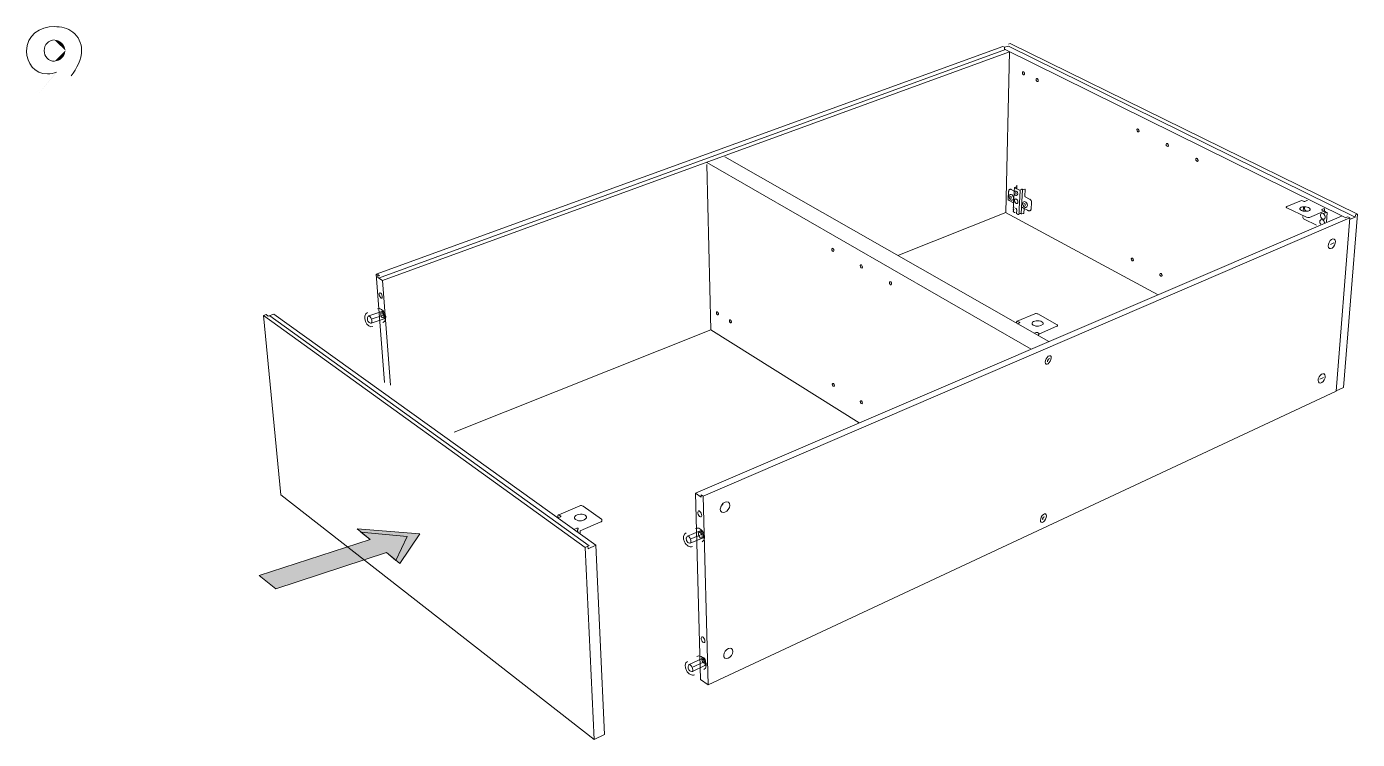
# Model space of a CAD drawing. Header units: metres. Extents: x -6.4 to 35.9, y -8.9 to 6.5.
# Drawn here: x 32.912 to 35.423, y 5.159 to 6.504 of the extents above; entities that cross this region are included whole.
import ezdxf

# ---------------------------------------------------------------- set-up
doc = ezdxf.new("R2010")
doc.units = ezdxf.units.M
doc.header["$MEASUREMENT"] = 0
doc.layers.add('PDF7_Geometry_Num_Penna__1_Num_Penna__255_Num_Penna__255_Num_Penna__255', color=255, linetype='Continuous', lineweight=18)
doc.layers.add('PDF7_Geometry_Num_Penna__7_Num_Penna__7_Num_Penna__7_Num_Penna__7', color=7, linetype='Continuous', lineweight=18)

msp = doc.modelspace()

# ---------------------------------------------------------------- hatches: boundary and pattern name
at = {"layer": 'PDF7_Geometry_Num_Penna__7_Num_Penna__7_Num_Penna__7_Num_Penna__7', "linetype": 'Continuous', "lineweight": 18}
for points in [[(32.9853, 6.4585, 0.415803), (32.965, 6.4786)], [(32.965, 6.4384, 0.415556), (32.9853, 6.4585)], [(32.9342, 6.3766), (32.9691, 6.4178), (32.9687, 6.4181)], [(33.6538, 5.5472), (33.5358, 5.5562), (33.5602, 5.5364), (33.3511, 5.468), (33.3822, 5.4433), (33.5909, 5.5116), (33.6163, 5.491)]]:
    msp.add_hatch(color=7, dxfattribs=at).paths.add_polyline_path(points)

# ---------------------------------------------------------------- linework, layer by layer
at = {"layer": 'PDF7_Geometry_Num_Penna__1_Num_Penna__255_Num_Penna__255_Num_Penna__255', "color": 255, "linetype": 'Continuous', "lineweight": 18, "flags": 128}
msp.add_lwpolyline([(33.6302, 5.5417), (33.543, 5.5503), (33.5602, 5.5364), (33.3511, 5.468), (33.3822, 5.4433), (33.5909, 5.5116), (33.6091, 5.4968)], close=True, dxfattribs=at)
at = {"layer": 'PDF7_Geometry_Num_Penna__7_Num_Penna__7_Num_Penna__7_Num_Penna__7', "color": 7, "linetype": 'Continuous', "lineweight": 18, "flags": 128}
for points in [[(33.5716, 6.0369), (34.754, 6.4663), (34.7572, 6.4647)], [(34.7667, 6.4562), (33.5838, 6.0246), (33.5749, 6.0307), (33.5746, 6.0349)], [(33.5758, 6.0289), (34.7587, 6.4604)], [(34.7571, 6.4609), (34.7572, 6.4647)], [(34.7572, 6.4647), (34.7643, 6.4671)], [(34.7572, 6.4614), (35.3999, 6.1436)], [(34.7667, 6.4562), (34.7596, 6.1531)], [(34.7643, 6.4671), (35.4188, 6.1444)], [(34.7644, 6.4709), (34.768, 6.4722)], [(35.4227, 6.15), (34.768, 6.4722)], [(34.2297, 6.2579), (34.8405, 5.9096)], [(34.8073, 5.8953), (34.1955, 6.2472)], [(34.203, 5.9316), (34.1956, 6.2435)], [(34.7779, 6.2011), (34.7762, 6.2003)], [(34.7788, 6.2016), (34.7779, 6.2011)], [(34.7802, 6.2048), (34.78, 6.2024), (34.7801, 6.2023), (34.7802, 6.2021), (34.7802, 6.2019)], [(34.7802, 6.2019), (34.78, 6.198)], [(34.7671, 6.1967), (34.7675, 6.1969), (34.7679, 6.1969), (34.7683, 6.197), (34.7687, 6.1969), (34.7691, 6.1968), (34.7696, 6.1966), (34.7755, 6.1935)], [(34.7682, 6.1837), (34.7699, 6.1822), (34.7698, 6.1794)], [(34.7712, 6.1864), (34.7715, 6.1862), (34.7718, 6.1859), (34.7721, 6.1856), (34.7724, 6.1852), (34.7727, 6.1849), (34.7729, 6.1845), (34.7731, 6.1841), (34.7734, 6.1837), (34.7736, 6.1832), (34.7737, 6.1828), (34.7739, 6.1824), (34.774, 6.1819), (34.7741, 6.1815), (34.7741, 6.181), (34.7742, 6.1806), (34.7742, 6.1801), (34.7742, 6.1801)], [(34.7799, 6.1857), (34.7796, 6.1855), (34.7793, 6.1854), (34.779, 6.1854), (34.7788, 6.1854), (34.7785, 6.1854), (34.7782, 6.1855), (34.7779, 6.1856), (34.7776, 6.1857), (34.7773, 6.1859), (34.7769, 6.1861), (34.7766, 6.1864), (34.7764, 6.1867), (34.7761, 6.187), (34.7759, 6.1874), (34.7756, 6.1878), (34.7755, 6.1882), (34.7753, 6.1886), (34.7752, 6.189), (34.7751, 6.1895), (34.7751, 6.1899), (34.7751, 6.1903), (34.7751, 6.1907), (34.7752, 6.1911), (34.7753, 6.1915), (34.7754, 6.1919), (34.7756, 6.1922), (34.7759, 6.1925), (34.7761, 6.1927), (34.7763, 6.1929), (34.7765, 6.193)], [(34.7753, 6.1917), (34.7755, 6.1935)], [(34.7755, 6.1935), (34.7758, 6.1998)], [(34.7762, 6.2003), (34.7761, 6.2002), (34.7759, 6.2001), (34.7759, 6.1999), (34.7758, 6.1998)], [(34.7823, 6.1727), (34.7822, 6.1721), (34.7821, 6.1717), (34.7819, 6.1712), (34.7818, 6.171), (34.7817, 6.1708), (34.7814, 6.1705), (34.7811, 6.1702), (34.7807, 6.1701), (34.7803, 6.17), (34.7799, 6.17), (34.7796, 6.1701), (34.7792, 6.1702), (34.7788, 6.1704), (34.7784, 6.1706), (34.7781, 6.1708), (34.7778, 6.1712), (34.7774, 6.1716), (34.7771, 6.172), (34.7768, 6.1725), (34.7765, 6.1731), (34.7762, 6.1737), (34.7762, 6.174), (34.776, 6.1743), (34.776, 6.1746), (34.7759, 6.1749), (34.7759, 6.1755), (34.7759, 6.1761)], [(34.7774, 6.1935), (34.7765, 6.193)], [(34.777, 6.1999), (34.777, 6.1998), (34.7769, 6.1997), (34.777, 6.1996), (34.7771, 6.1995)], [(34.7771, 6.1995), (34.78, 6.198)], [(34.7787, 6.1899), (34.7773, 6.1904)], [(34.7789, 6.1883), (34.7787, 6.1899)], [(34.7799, 6.1857), (34.7808, 6.1861), (34.7811, 6.1863), (34.7814, 6.1866), (34.7816, 6.1869), (34.7818, 6.1874), (34.7819, 6.1878), (34.7819, 6.1883)], [(34.78, 6.198), (34.7852, 6.1952)], [(34.7868, 6.1948), (34.7847, 6.1597)], [(34.786, 6.1952), (34.7858, 6.1951), (34.7856, 6.1951), (34.7854, 6.1952), (34.7852, 6.1952)], [(34.786, 6.1952), (34.7886, 6.1965), (34.7889, 6.1967), (34.7892, 6.1968), (34.7897, 6.1968), (34.7901, 6.1968), (34.7905, 6.1968), (34.7909, 6.1967), (34.7913, 6.1966), (34.7917, 6.1965)], [(34.7909, 6.1961), (34.7882, 6.151)], [(34.7917, 6.1965), (34.792, 6.1963)], [(34.792, 6.1963), (34.7954, 6.1968)], [(34.7954, 6.1968), (34.7963, 6.1964)], [(34.7961, 6.1827), (34.7959, 6.1829), (34.7958, 6.1832), (34.7956, 6.1835), (34.7956, 6.1837), (34.7955, 6.184), (34.7963, 6.1964)], [(34.7963, 6.1826), (34.796, 6.1827), (34.8041, 6.1785)], [(35.2895, 6.1642), (35.3176, 6.176), (35.3213, 6.1742)], [(34.7596, 6.1531), (34.5557, 6.072)], [(34.7591, 6.1534), (35.0458, 5.9985)], [(34.7732, 6.1548), (34.7732, 6.1545), (34.7733, 6.1544), (34.7735, 6.1542), (34.7737, 6.1541)], [(34.7734, 6.159), (34.7735, 6.1589), (34.7735, 6.1588), (34.7736, 6.1586), (34.7737, 6.1586), (34.7739, 6.1586), (34.774, 6.1586)], [(34.7734, 6.1584), (34.7734, 6.159)], [(34.7739, 6.1574), (34.7738, 6.1576), (34.7736, 6.1578), (34.7735, 6.158), (34.7735, 6.1581), (34.7734, 6.1583), (34.7734, 6.1584)], [(34.7736, 6.1623), (34.7736, 6.1622), (34.7737, 6.162), (34.7738, 6.162), (34.7739, 6.1619), (34.774, 6.1619), (34.7742, 6.1619)], [(34.7736, 6.1617), (34.7736, 6.1623)], [(34.7741, 6.1607), (34.774, 6.1609), (34.7739, 6.1611), (34.7738, 6.1613), (34.7737, 6.1614), (34.7736, 6.1616), (34.7736, 6.1617)], [(34.7759, 6.1529), (34.7737, 6.1541), (34.7738, 6.1553)], [(34.7741, 6.1711), (34.7738, 6.165), (34.7738, 6.1649), (34.7739, 6.1647), (34.7739, 6.1646), (34.774, 6.1644), (34.7742, 6.1642), (34.7743, 6.164)], [(34.7759, 6.1529), (34.7761, 6.1528), (34.7762, 6.1528), (34.7763, 6.1529)], [(34.7769, 6.1532), (34.7763, 6.1529)], [(34.7882, 6.151), (34.788, 6.1511), (34.7877, 6.1512), (34.7875, 6.1512), (34.7872, 6.1512), (34.7869, 6.1512), (34.7867, 6.151), (34.7841, 6.1497)], [(34.7842, 6.151), (34.7844, 6.1513), (34.7845, 6.1516), (34.7846, 6.1519), (34.7846, 6.1522)], [(34.7848, 6.1555), (34.7848, 6.1552), (34.7847, 6.1549), (34.7846, 6.1546), (34.7844, 6.1543), (34.7843, 6.1531)], [(34.7846, 6.1522), (34.7846, 6.1525), (34.7845, 6.1527), (34.7844, 6.1529), (34.7843, 6.1531)], [(34.7845, 6.1564), (34.7846, 6.1576), (34.7847, 6.1579), (34.7849, 6.1582), (34.785, 6.1585), (34.785, 6.1588)], [(34.7848, 6.1555), (34.7848, 6.1558), (34.7848, 6.156), (34.7847, 6.1562), (34.7845, 6.1564)], [(34.785, 6.1588), (34.785, 6.1591), (34.7849, 6.1593), (34.7848, 6.1595), (34.7847, 6.1597)], [(34.7882, 6.151), (34.7886, 6.1508)], [(34.7886, 6.1508), (34.7888, 6.1507), (34.789, 6.1507), (34.7893, 6.1507), (34.7895, 6.1506), (34.7898, 6.1507)], [(34.7894, 6.1636), (34.7897, 6.1633), (34.7899, 6.163), (34.7902, 6.1628), (34.7904, 6.1626), (34.7907, 6.1624), (34.7909, 6.1623)], [(34.7898, 6.1507), (34.7924, 6.1511)], [(34.7909, 6.1623), (34.7942, 6.1606)], [(34.793, 6.151), (34.7929, 6.1509), (34.7928, 6.151), (34.7926, 6.151)], [(34.7941, 6.1605), (34.7936, 6.1513), (34.793, 6.151)], [(34.8006, 6.1572), (34.7942, 6.1606), (34.7941, 6.1605), (34.7941, 6.1605)], [(34.7944, 6.1702), (34.7961, 6.1687), (34.796, 6.1659)], [(34.7971, 6.1728), (34.7975, 6.1725), (34.7978, 6.1722), (34.7981, 6.1719), (34.7984, 6.1716), (34.7986, 6.1712), (34.7989, 6.1708), (34.7991, 6.1704), (34.7993, 6.17), (34.7995, 6.1696), (34.7997, 6.1691), (34.7998, 6.1687), (34.8, 6.1683), (34.8, 6.1678), (34.8001, 6.1673), (34.8001, 6.1669), (34.8002, 6.1664), (34.8002, 6.1664)], [(34.8006, 6.1572), (34.8008, 6.1571), (34.8009, 6.157), (34.8011, 6.157), (34.8012, 6.1569), (34.8014, 6.1569), (34.8018, 6.1568)], [(35.2885, 6.1631), (35.2886, 6.1634), (35.2887, 6.1636), (35.2889, 6.1638), (35.2892, 6.164), (35.2895, 6.1642)], [(35.2897, 6.1617), (35.2893, 6.1619), (35.289, 6.1622), (35.2888, 6.1624), (35.2886, 6.1626), (35.2885, 6.1629), (35.2885, 6.1631)], [(35.3218, 6.174), (35.3221, 6.1739), (35.3224, 6.1738), (35.3227, 6.1738), (35.3231, 6.1738), (35.3234, 6.1738), (35.3237, 6.1739), (35.3276, 6.1756)], [(35.3276, 6.1756), (35.3277, 6.1755), (35.3279, 6.1755), (35.328, 6.1754)], [(35.3602, 6.1602), (35.36, 6.1603), (35.3598, 6.1603)], [(35.3609, 6.1587), (35.3609, 6.1591), (35.3608, 6.1595), (35.3607, 6.1598), (35.3605, 6.16), (35.3602, 6.1602)], [(35.3609, 6.1559), (35.3607, 6.156), (35.3604, 6.1559), (35.3602, 6.1558)], [(35.3609, 6.1559), (35.3606, 6.156), (35.3609, 6.1587)], [(35.3614, 6.1547), (35.3614, 6.155), (35.3613, 6.1553), (35.3612, 6.1556), (35.3611, 6.1558), (35.3609, 6.1559)], [(35.3613, 6.1545), (35.3611, 6.1522), (35.3611, 6.1521), (35.3612, 6.152), (35.3612, 6.1519), (35.3614, 6.152), (35.3611, 6.1521)], [(35.3651, 6.1532), (35.3623, 6.1546), (35.362, 6.1547), (35.3617, 6.1546), (35.3614, 6.1545)], [(35.3651, 6.1532), (35.3648, 6.1533), (35.3645, 6.1533), (35.3642, 6.1532), (35.3614, 6.152)], [(35.3643, 6.1355), (35.3657, 6.1522)], [(35.3657, 6.1522), (35.3657, 6.1525), (35.3655, 6.1528), (35.3653, 6.153), (35.3651, 6.1532)], [(35.3927, 6.1464), (34.1739, 5.6237)], [(35.4083, 6.1429), (34.1884, 5.6182)], [(35.3603, 6.1356), (35.3605, 6.1349), (35.3607, 6.1341), (35.3608, 6.1334)], [(35.3826, 5.8164), (35.3968, 5.823), (35.4227, 6.15)], [(35.3827, 5.8162), (35.4083, 6.1429)], [(35.4044, 6.1448), (35.3999, 6.1428)], [(35.4083, 6.1429), (35.4044, 6.1448)], [(35.4079, 6.1397), (35.4188, 6.1444)], [(35.4188, 6.1444), (35.4191, 6.1484)], [(35.4191, 6.1484), (35.4227, 6.15)], [(35.3719, 6.0929), (35.3783, 6.0958)], [(33.5716, 6.0369), (33.5746, 6.0349)], [(33.5874, 5.8327), (33.5716, 6.0369)], [(33.5748, 6.0359), (33.5778, 6.0339)], [(33.5988, 5.8276), (33.5838, 6.0246)], [(33.3641, 5.9604), (33.3594, 5.9587)], [(33.3594, 5.9587), (33.9662, 5.5212)], [(33.3919, 5.6202), (33.3594, 5.9587)], [(33.3682, 5.9575), (33.3641, 5.9604)], [(33.3788, 5.9614), (33.3682, 5.9575)], [(33.9738, 5.5241), (33.3708, 5.9582)], [(34.0022, 5.1681), (33.9864, 5.5253), (33.3788, 5.9614)], [(33.5623, 5.9443), (33.587, 5.9527)], [(33.5624, 5.9519), (33.5853, 5.9597)], [(33.583, 5.9661), (33.5847, 5.9647)], [(34.203, 5.9316), (33.7191, 5.7389)], [(34.4831, 5.7563), (34.203, 5.9316)], [(34.7796, 5.9457), (34.7797, 5.9461), (34.7798, 5.9465), (34.78, 5.9469), (34.7802, 5.9473), (34.7805, 5.9476), (34.7809, 5.9479), (34.7812, 5.9481)], [(34.7796, 5.9443), (34.7796, 5.9457)], [(34.7815, 5.9432), (34.7839, 5.9442)], [(34.7839, 5.9442), (34.7843, 5.9444)], [(34.8188, 5.9267), (34.8185, 5.9268), (34.8182, 5.927), (34.8178, 5.927), (34.8174, 5.927), (34.8171, 5.9269), (34.8168, 5.9268), (34.8131, 5.9253)], [(34.8192, 5.9265), (34.8188, 5.9267)], [(34.8192, 5.9265), (34.823, 5.9244), (34.8559, 5.9384)], [(34.8572, 5.9398), (34.8571, 5.9395), (34.857, 5.9392), (34.8567, 5.9389), (34.8563, 5.9386), (34.8559, 5.9384)], [(34.8561, 5.9413), (34.8565, 5.941), (34.8568, 5.9407), (34.857, 5.9404), (34.8572, 5.9401), (34.8572, 5.9398)], [(34.8213, 5.9205), (34.8214, 5.9219)], [(34.8214, 5.9219), (34.8214, 5.9223), (34.8216, 5.9227), (34.8217, 5.9232), (34.822, 5.9235), (34.8223, 5.9239), (34.8226, 5.9242), (34.823, 5.9244)], [(34.838, 5.8734), (34.8398, 5.8766)], [(34.8398, 5.8766), (34.8418, 5.8775)], [(34.8383, 5.8713), (34.8381, 5.8734)], [(35.3521, 5.8387), (35.3585, 5.8416)], [(34.1835, 5.2724), (34.1977, 5.2619), (35.3827, 5.8162)], [(34.174, 5.6237), (34.1849, 5.6163)], [(34.174, 5.6237), (34.1835, 5.2724)], [(33.9829, 5.1591), (33.3919, 5.6202)], [(34.1848, 5.6207), (34.1884, 5.6182), (34.1977, 5.2619)], [(34.1849, 5.6163), (34.1848, 5.6207)], [(34.2219, 5.5982), (34.2226, 5.5989), (34.2233, 5.5997), (34.2239, 5.6005), (34.2244, 5.6013), (34.225, 5.6022), (34.2254, 5.6031), (34.2258, 5.604)], [(33.9146, 5.5803), (33.9147, 5.5775), (33.9147, 5.5773), (33.9146, 5.5771), (33.9144, 5.577)], [(33.9146, 5.5803), (33.9146, 5.5808), (33.9147, 5.5813), (33.9149, 5.5817), (33.9152, 5.5821), (33.9155, 5.5825), (33.9159, 5.5828), (33.9164, 5.583)], [(33.9147, 5.5768), (33.9191, 5.5787)], [(33.92, 5.579), (33.9194, 5.5788)], [(33.9967, 5.5748), (33.9971, 5.5745), (33.9974, 5.5742), (33.9976, 5.5738), (33.9976, 5.5735), (33.9977, 5.5715)], [(34.8289, 5.5751), (34.8307, 5.5783)], [(34.8292, 5.573), (34.8289, 5.5751)], [(34.8307, 5.5783), (34.8327, 5.5792)], [(33.9522, 5.5573), (33.9519, 5.5575), (33.9516, 5.5576), (33.9512, 5.5577), (33.9508, 5.5577), (33.9504, 5.5576), (33.9501, 5.5575), (33.9448, 5.5552)], [(33.9516, 5.5503), (33.9519, 5.5505), (33.9518, 5.5537)], [(33.9518, 5.5537), (33.9518, 5.5541), (33.9519, 5.5545), (33.9521, 5.555), (33.9523, 5.5554)], [(33.9527, 5.5559), (33.9526, 5.5571), (33.9522, 5.5574)], [(33.9564, 5.55), (33.9564, 5.5495), (33.9563, 5.549), (33.9561, 5.5485), (33.9558, 5.548), (33.9555, 5.5475)], [(33.9563, 5.5526), (33.9958, 5.5694), (33.9964, 5.5697), (33.9969, 5.57), (33.9972, 5.5704), (33.9975, 5.5708), (33.9977, 5.5711), (33.9977, 5.5715)], [(33.9563, 5.5526), (33.9564, 5.55)], [(34.1589, 5.5425), (34.1831, 5.5524)], [(34.1837, 5.5523), (34.1855, 5.5509)], [(33.9712, 5.5234), (33.9662, 5.5212)], [(33.9864, 5.5253), (33.9714, 5.5189), (33.9712, 5.5234)], [(34.164, 5.5369), (34.1864, 5.546)], [(34.1889, 5.5396), (34.1892, 5.5418)], [(33.9662, 5.5212), (33.9829, 5.1591)], [(34.2298, 5.3252), (34.2302, 5.3257), (34.2305, 5.3262)], [(34.162, 5.3001), (34.1856, 5.3113)], [(34.1674, 5.2947), (34.1893, 5.3051)], [(34.1862, 5.3112), (34.1881, 5.31)], [(34.0022, 5.1681), (33.9829, 5.1591)]]:
    msp.add_lwpolyline(points, dxfattribs=at)
for points in [[(34.7929, 6.4184), (34.7925, 6.4186), (34.7922, 6.4186), (34.7919, 6.4186), (34.7916, 6.4184), (34.7914, 6.4183), (34.7911, 6.418), (34.791, 6.4176), (34.7909, 6.4172), (34.7908, 6.4167), (34.7908, 6.4163), (34.7909, 6.4157), (34.7911, 6.4152), (34.7912, 6.4148), (34.7915, 6.4143), (34.7918, 6.4139), (34.7921, 6.4135), (34.7924, 6.4132), (34.7928, 6.413), (34.7931, 6.4129), (34.7935, 6.4128), (34.7938, 6.4129), (34.7941, 6.413), (34.7943, 6.4132), (34.7946, 6.4135), (34.7947, 6.4139), (34.7948, 6.4143), (34.7948, 6.4147), (34.7948, 6.4152), (34.7947, 6.4157), (34.7946, 6.4162), (34.7944, 6.4167), (34.7942, 6.4172), (34.7939, 6.4176), (34.7936, 6.4179), (34.7932, 6.4182)], [(34.8187, 6.4056), (34.8183, 6.4058), (34.818, 6.4058), (34.8177, 6.4058), (34.8174, 6.4056), (34.8171, 6.4054), (34.8169, 6.4051), (34.8167, 6.4048), (34.8166, 6.4044), (34.8166, 6.4039), (34.8166, 6.4034), (34.8167, 6.4029), (34.8168, 6.4024), (34.817, 6.4019), (34.8172, 6.4015), (34.8175, 6.401), (34.8179, 6.4007), (34.8182, 6.4004), (34.8185, 6.4002), (34.8189, 6.4), (34.8192, 6.4), (34.8195, 6.4), (34.8198, 6.4002), (34.8201, 6.4004), (34.8203, 6.4006), (34.8205, 6.401), (34.8206, 6.4014), (34.8206, 6.4019), (34.8206, 6.4024), (34.8205, 6.4029), (34.8204, 6.4034), (34.8202, 6.4039), (34.82, 6.4043), (34.8197, 6.4048), (34.8194, 6.4051), (34.819, 6.4054)], [(34.7811, 6.1864), (34.7812, 6.1863), (34.7813, 6.1863)], [(34.7738, 6.1573), (34.7739, 6.1573)], [(34.774, 6.1606), (34.774, 6.1607)], [(34.7743, 6.164), (34.7742, 6.164)], [(34.7796, 6.151), (34.7795, 6.151)], [(34.8024, 6.1566), (34.8024, 6.1565)], [(34.2153, 5.9655), (34.2157, 5.9653), (34.216, 5.965), (34.2163, 5.9646), (34.2166, 5.9641), (34.2168, 5.9637), (34.217, 5.9631), (34.2172, 5.9626), (34.2173, 5.9621), (34.2173, 5.9616), (34.2173, 5.9612), (34.2172, 5.9608), (34.2171, 5.9604), (34.2169, 5.9602), (34.2167, 5.96), (34.2164, 5.9599), (34.2161, 5.9599), (34.2158, 5.96), (34.2155, 5.9601), (34.2151, 5.9604), (34.2148, 5.9607), (34.2145, 5.9611), (34.2142, 5.9615), (34.214, 5.962), (34.2138, 5.9625), (34.2136, 5.963), (34.2135, 5.9635), (34.2135, 5.964), (34.2135, 5.9644), (34.2136, 5.9649), (34.2137, 5.9652), (34.2139, 5.9655), (34.2141, 5.9657), (34.2144, 5.9657), (34.2147, 5.9658), (34.215, 5.9657)], [(34.2399, 5.9504), (34.2402, 5.9501), (34.2405, 5.9498), (34.2408, 5.9494), (34.2411, 5.9489), (34.2414, 5.9485), (34.2415, 5.948), (34.2417, 5.9475), (34.2418, 5.9469), (34.2418, 5.9465), (34.2418, 5.946), (34.2417, 5.9456), (34.2416, 5.9452), (34.2414, 5.945), (34.2412, 5.9448), (34.2409, 5.9447), (34.2406, 5.9447), (34.2403, 5.9448), (34.24, 5.9449), (34.2396, 5.9452), (34.2393, 5.9455), (34.239, 5.9459), (34.2387, 5.9463), (34.2385, 5.9468), (34.2383, 5.9473), (34.2381, 5.9478), (34.238, 5.9483), (34.238, 5.9488), (34.238, 5.9493), (34.2381, 5.9497), (34.2382, 5.95), (34.2384, 5.9503), (34.2386, 5.9505), (34.2389, 5.9506), (34.2392, 5.9506), (34.2395, 5.9505)], [(33.9194, 5.5788), (33.9193, 5.5788)], [(33.6538, 5.5472), (33.5358, 5.5562), (33.5602, 5.5364), (33.3511, 5.468), (33.3822, 5.4433), (33.5909, 5.5116), (33.6163, 5.491)]]:
    msp.add_lwpolyline(points, close=True, dxfattribs=at)
for points in [[(34.7671, 6.1967), (34.7666, 6.1964, 0.269919), (34.7651, 6.1936), (34.7648, 6.193), (34.7647, 6.1929), (34.7646, 6.1927), (34.7646, 6.1925), (34.7645, 6.1923), (34.7644, 6.192), (34.7644, 6.1917), (34.7637, 6.1795, 0.284072), (34.7658, 6.1755), (34.7741, 6.1711), (34.7752, 6.1891)], [(34.8018, 6.1568), (34.8025, 6.1565), (34.8029, 6.1563), (34.8032, 6.1562), (34.8036, 6.1561), (34.804, 6.1561), (34.8044, 6.1561), (34.8047, 6.1562), (34.8051, 6.1563), (34.8056, 6.1566), (34.806, 6.1569), (34.8062, 6.1571), (34.8065, 6.1575), (34.8068, 6.1579), (34.8069, 6.1584), (34.807, 6.1589), (34.8071, 6.1594), (34.8079, 6.1717, 0.261433), (34.8045, 6.1783)], [(34.7841, 6.1497), (34.7838, 6.1496), (34.7835, 6.1495), (34.7832, 6.1495), (34.7828, 6.1495), (34.7825, 6.1496), (34.7821, 6.1497), (34.7818, 6.1498), (34.7796, 6.151), (34.78, 6.1581), (34.78, 6.1582), (34.7799, 6.1582, 0.348594), (34.7778, 6.1614)], [(35.3598, 6.1603), (35.3598, 6.1604), (35.3558, 6.1587), (35.3556, 6.1586), (35.3555, 6.1584), (35.3555, 6.1583), (35.3555, 6.1581), (35.3557, 6.158), (35.3559, 6.1579), (35.3564, 6.1577), (35.3602, 6.1558), (35.3321, 6.1439, -0.189563), (35.3266, 6.1441), (35.2897, 6.1617)], [(35.3211, 6.1623), (35.3205, 6.1558, -0.236089), (35.3144, 6.1595)], [(35.3196, 6.1457), (35.3196, 6.1452, 0.285984), (35.3221, 6.1404), (35.3459, 6.1291)], [(33.5569, 5.9573), (33.5555, 5.9547, 0.119174), (33.5551, 5.953, 0.077981), (33.5556, 5.9496, 0.079016), (33.5572, 5.9466, 0.115305), (33.5587, 5.9455), (33.5613, 5.9443, 0.392847), (33.5631, 5.945)], [(33.563, 5.945, 0.114374), (33.5636, 5.9474, 0.079258), (33.5628, 5.9521, 0.081657), (33.5606, 5.9562, 0.113595), (33.5587, 5.9578, 0.180609), (33.5577, 5.9579), (33.5824, 5.9663)], [(33.5874, 5.9532), (33.5878, 5.9554, 0.077728), (33.5878, 5.957, 0.043249), (33.587, 5.9603, 0.04502), (33.5857, 5.9633)], [(34.8561, 5.9413), (34.8199, 5.9617, 0.201581), (34.814, 5.962), (34.7812, 5.9481), (34.7849, 5.946), (34.7854, 5.9458), (34.7856, 5.9456), (34.7857, 5.9454), (34.7857, 5.9453), (34.7857, 5.9451), (34.7855, 5.9449), (34.7853, 5.9448), (34.7843, 5.9444), (34.7841, 5.9445), (34.7839, 5.9444), (34.7839, 5.9444), (34.7839, 5.9445)], [(34.8297, 5.9425, -0.3365), (34.8118, 5.9404), (34.8112, 5.9408), (34.8106, 5.9412), (34.8102, 5.9417), (34.8098, 5.9421), (34.8095, 5.9426), (34.8093, 5.9431)], [(33.9967, 5.5748), (33.9621, 5.5993, 0.2253), (33.9558, 5.5997), (33.9164, 5.583), (33.9199, 5.5805), (33.9203, 5.5802)], [(33.9685, 5.5773, -0.382136), (33.948, 5.5738), (33.9474, 5.5742), (33.9469, 5.5747), (33.9466, 5.5752), (33.9462, 5.5756), (33.946, 5.5762)], [(34.1582, 5.5419), (34.157, 5.5393, 0.114623), (34.1567, 5.5375, 0.078326), (34.1574, 5.5342, 0.07656), (34.1592, 5.5313, 0.111529), (34.1607, 5.5302), (34.1634, 5.5292, 0.18768), (34.1643, 5.5293), (34.1886, 5.5391)], [(34.1651, 5.53, 0.115466), (34.1655, 5.5324, 0.077012), (34.1644, 5.537, 0.079976), (34.162, 5.5411, 0.114734), (34.1599, 5.5425)], [(34.1614, 5.2994), (34.1603, 5.2967, 0.118153), (34.1601, 5.2949, 0.161637), (34.1629, 5.2889, 0.116385), (34.1645, 5.2879), (34.1673, 5.2871, 0.185538), (34.1682, 5.2871), (34.1918, 5.2984)], [(34.1689, 5.2879, 0.114219), (34.1692, 5.2904, 0.077473), (34.1678, 5.2949, 0.079387), (34.1651, 5.2988, 0.114438), (34.163, 5.3001)], [(34.1921, 5.2989), (34.1923, 5.3011, 0.077683), (34.1921, 5.3028, 0.086777), (34.1891, 5.3089)]]:
    msp.add_lwpolyline(points, format="xyb", dxfattribs=at)
at = {"layer": 'PDF7_Geometry_Num_Penna__7_Num_Penna__7_Num_Penna__7_Num_Penna__7', "color": 7, "linetype": 'Continuous', "lineweight": 18}
for centre, radius, start, end in [((35.3309, 6.162), 0.00809, 177.9, 235.7257), ((34.1705, 5.5395), 0.019, 12.1965, 32.1528)]:
    msp.add_arc(centre, radius, start, end, dxfattribs=at)
for centre, major_axis, ratio in [((35.0089, 6.308), (-0.00111, 0.0029), 0.632336), ((35.0641, 6.2805), (-0.00117, 0.00291), 0.631319), ((35.1201, 6.2525), (-0.00114, 0.00292), 0.643152), ((35.3575, 6.146), (-0.00235, 0.00549), 0.689697), ((35.3745, 6.0941), (0.00458, 0.00878), 0.587011), ((34.4331, 6.0826), (-0.0012, 0.00307), 0.551377), ((34.4871, 6.0514), (-0.00124, 0.0031), 0.557248), ((34.9982, 6.0644), (-0.00117, 0.00279), 0.62908), ((35.0521, 6.0355), (-0.00119, 0.00282), 0.62205), ((33.5803, 5.9967), (-0.00191, 0.00506), 0.452625), ((34.542, 6.0196), (-0.00127, 0.00312), 0.561009), ((33.5832, 5.9591), (-0.00194, 0.00502), 0.454982), ((35.3553, 5.8401), (0.0047, 0.00846), 0.577746), ((34.4342, 5.8278), (-0.00125, 0.00298), 0.544948), ((34.487, 5.7951), (-0.00128, 0.00299), 0.550883), ((34.2298, 5.5971), (0.00631, 0.00927), 0.672472), ((34.1822, 5.5846), (-0.00235, 0.0055), 0.504637), ((34.1832, 5.5443), (-0.00238, 0.00549), 0.499685), ((34.1884, 5.3471), (-0.00239, 0.00537), 0.490939), ((34.2359, 5.3215), (0.00639, 0.00894), 0.651648), ((34.1895, 5.3085), (-0.00245, 0.00533), 0.489035)]:
    msp.add_ellipse(centre, major_axis=major_axis, ratio=ratio, dxfattribs=at)
for centre, major_axis, ratio, start_param, end_param in [((34.77, 6.1817), (-0.00222, 0.00545), 0.662682, 5.448533, 7.90497), ((34.77, 6.1818), (-0.00217, 0.00544), 0.666711, 1.650451, 4.1395), ((34.7791, 6.1743), (-0.00166, 0.00439), 0.630328, 4.11931, 7.21017), ((34.7791, 6.1898), (-0.00153, 0.00381), 0.630239, 4.079212, 6.349914), ((34.766, 6.1605), (-0.00815, 0.00484), 0.324525, 2.99733, 3.622477), ((34.7622, 6.1688), (-0.012, 0.0099), 0.223662, 3.049147, 3.550585), ((34.7736, 6.1633), (-0.00053, 0.00142), 0.654359, 3.260725, 4.995538), ((34.796, 6.168), (-0.00237, 0.0054), 0.67328, 5.43497, 7.886877), ((34.796, 6.1679), (-0.00217, 0.0052), 0.691629, 1.599571, 4.155396), ((35.3238, 6.1597), (-0.00957, 0.00064), 0.445471, 3.972753, 6.476906), ((35.3238, 6.1597), (-0.00982, 0.00078), 0.439988, 1.262794, 3.996548), ((35.3564, 6.1341), (-0.0024, 0.00546), 0.688773, 4.681645, 8.139962), ((34.8195, 5.9437), (-0.0104, 0.0003), 0.494778, 2.966528, 6.452774), ((33.9572, 5.5777), (0.0114, 0.0006), 0.533334, 6.11276, 9.585878)]:
    msp.add_ellipse(centre, major_axis=major_axis, ratio=ratio, start_param=start_param, end_param=end_param, dxfattribs=at)
for points in [[(32.9123, 6.4575), (32.9123, 6.4875), (32.9369, 6.5038), (32.9648, 6.5038)], [(32.9648, 6.5038), (32.9767, 6.5038), (32.9903, 6.5008), (32.9997, 6.4932)], [(32.965, 6.4786), (32.9538, 6.4786), (32.9454, 6.4697), (32.9454, 6.4585)], [(32.9997, 6.4932), (33.0096, 6.4853), (33.0161, 6.4723), (33.0161, 6.4595)], [(32.9515, 6.4144), (32.9275, 6.4144), (32.9123, 6.435), (32.9123, 6.4575)], [(32.9454, 6.4585), (32.9454, 6.4473), (32.9538, 6.4384), (32.965, 6.4384)], [(33.0161, 6.4595), (33.0161, 6.4418), (33.007, 6.4248), (32.9965, 6.4108)], [(32.9687, 6.4181), (32.9632, 6.4157), (32.958, 6.4144), (32.9515, 6.4144)], [(33.5553, 5.9642), (33.5503, 5.9622), (33.5486, 5.9547), (33.5515, 5.9474)], [(33.5577, 5.9579), (33.558, 5.9579), (33.5566, 5.9573), (33.5569, 5.9573)], [(33.5883, 5.962), (33.5854, 5.9693), (33.579, 5.9736), (33.574, 5.9716)], [(33.583, 5.9661), (33.5833, 5.9661), (33.5822, 5.9663), (33.5824, 5.9663)], [(33.5857, 5.9633), (33.5854, 5.9639), (33.5842, 5.9646), (33.5847, 5.9646)], [(33.5845, 5.9453), (33.5895, 5.9473), (33.5912, 5.9548), (33.5883, 5.962)], [(33.5847, 5.9646), (33.5847, 5.9646), (33.5847, 5.9647), (33.5847, 5.9647)], [(33.587, 5.9527), (33.5872, 5.9527), (33.5871, 5.9532), (33.5874, 5.9532)], [(33.5878, 5.9554), (33.5878, 5.9554), (33.5878, 5.9554), (33.5878, 5.9554)], [(33.5515, 5.9474), (33.5543, 5.9402), (33.5607, 5.9359), (33.5657, 5.9378)], [(34.8356, 5.8769), (34.8334, 5.8726), (34.8333, 5.8682), (34.8355, 5.867)], [(34.8436, 5.8827), (34.8414, 5.8838), (34.8379, 5.8812), (34.8356, 5.8769)], [(34.8397, 5.8816), (34.8397, 5.8816), (34.8396, 5.8816), (34.8396, 5.8816)], [(34.8434, 5.8728), (34.8457, 5.8772), (34.8457, 5.8816), (34.8436, 5.8827)], [(34.8355, 5.867), (34.8376, 5.8659), (34.8412, 5.8685), (34.8434, 5.8728)], [(33.9203, 5.5802), (33.9203, 5.5802), (33.9205, 5.5792), (33.92, 5.579)], [(34.8265, 5.5786), (34.8243, 5.5743), (34.8242, 5.5699), (34.8264, 5.5688)], [(34.8264, 5.5688), (34.8285, 5.5676), (34.8321, 5.5702), (34.8343, 5.5746)], [(34.8345, 5.5844), (34.8323, 5.5855), (34.8287, 5.5829), (34.8265, 5.5786)], [(34.8306, 5.5833), (34.8306, 5.5833), (34.8304, 5.5833), (34.8305, 5.5833)], [(34.8343, 5.5746), (34.8365, 5.5789), (34.8366, 5.5833), (34.8345, 5.5844)], [(34.1562, 5.5487), (34.1513, 5.5464), (34.1501, 5.5388), (34.1534, 5.5317)], [(34.1893, 5.5485), (34.186, 5.5556), (34.1793, 5.5595), (34.1744, 5.5572)], [(34.1837, 5.5522), (34.184, 5.5522), (34.183, 5.5524), (34.1831, 5.5524)], [(34.1866, 5.5497), (34.1862, 5.5502), (34.185, 5.5509), (34.1855, 5.5509)], [(34.1855, 5.5509), (34.1855, 5.5509), (34.1855, 5.5509), (34.1855, 5.5509)], [(34.1865, 5.5316), (34.1913, 5.5339), (34.1926, 5.5414), (34.1893, 5.5485)], [(34.1534, 5.5317), (34.1567, 5.5246), (34.1633, 5.5207), (34.1682, 5.523)], [(34.1589, 5.5425), (34.1592, 5.5425), (34.1579, 5.5419), (34.1582, 5.5419)], [(34.1599, 5.5425), (34.1603, 5.5425), (34.1586, 5.5425), (34.1589, 5.5425)], [(34.1644, 5.5293), (34.1647, 5.5293), (34.1647, 5.53), (34.165, 5.53)], [(34.1886, 5.5391), (34.1887, 5.5391), (34.1886, 5.5397), (34.1889, 5.5397)], [(34.1892, 5.5419), (34.1892, 5.5424), (34.1892, 5.5429), (34.1891, 5.5435)], [(34.1892, 5.5418), (34.1892, 5.5418), (34.1892, 5.5419), (34.1892, 5.5419)], [(34.1589, 5.3061), (34.1542, 5.3035), (34.1534, 5.2959), (34.1571, 5.289)], [(34.162, 5.3001), (34.1624, 5.3001), (34.161, 5.2994), (34.1614, 5.2994)], [(34.163, 5.3001), (34.1634, 5.3001), (34.1617, 5.3001), (34.162, 5.3001)], [(34.192, 5.3078), (34.1883, 5.3147), (34.1814, 5.3182), (34.1767, 5.3156)], [(34.1862, 5.3112), (34.1865, 5.3112), (34.1855, 5.3113), (34.1856, 5.3113)], [(34.1892, 5.3088), (34.1889, 5.3093), (34.1876, 5.31), (34.1881, 5.31)], [(34.1881, 5.31), (34.1881, 5.31), (34.1881, 5.31), (34.1881, 5.31)], [(34.1901, 5.2907), (34.1949, 5.2933), (34.1957, 5.3009), (34.192, 5.3078)], [(34.1918, 5.2984), (34.192, 5.2984), (34.1918, 5.2989), (34.1921, 5.2989)], [(34.1923, 5.3011), (34.1923, 5.3011), (34.1923, 5.3012), (34.1923, 5.3012)], [(34.1571, 5.289), (34.1608, 5.2821), (34.1677, 5.2786), (34.1724, 5.2811)], [(34.1682, 5.2871), (34.1685, 5.2871), (34.1685, 5.2879), (34.1689, 5.2879)]]:
    msp.add_open_spline(points, degree=3, dxfattribs=at)

doc.saveas('drawing.dxf')
